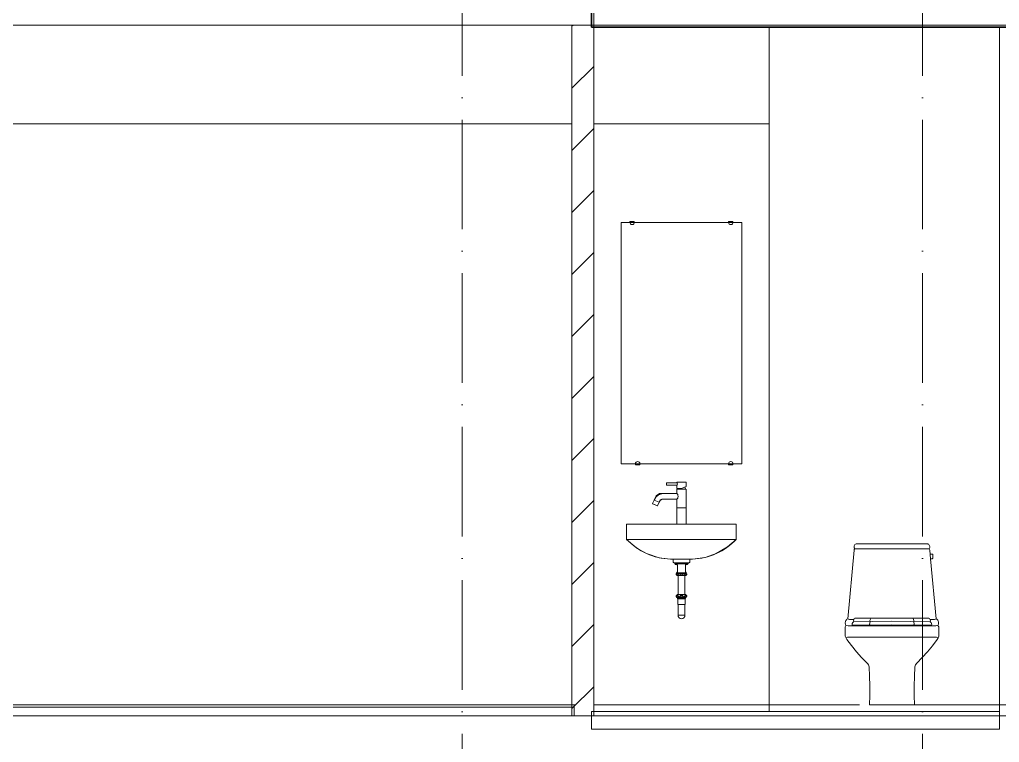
# Model space of a CAD drawing. Header units: millimetres. Extents: x -4940 to 55609, y -15283 to 93540.
# Drawn here: x 4331 to 8800, y 18429 to 21725 of the extents above; entities that cross this region are included whole.
import ezdxf

# ---------------------------------------------------------------- set-up
doc = ezdxf.new("R2010")
doc.units = ezdxf.units.MM
doc.linetypes.add('Grid Line', pattern=[14, 10, -2, 0, -2])
for name, color, linetype, lineweight in [('A-FLOR-MCUT', 3, 'Continuous', 9), ('HATCH-TUONG', 152, 'Continuous', 9), ('NET CAT', 3, 'Continuous', 5), ('NET CATConcrete', 3, 'Continuous', 5), ('NET-CAT', 3, 'Continuous', 9), ('NET-THAY', 2, 'Continuous', 15), ('THIET-BI', 44, 'Continuous', 5), ('TRUC', 225, 'Continuous', 5)]:
    doc.layers.add(name, color=color, linetype=linetype, lineweight=lineweight)
pattern_1 = [(0, (21278.48, 39800), (1625.6, 406.4), [67.056, -1152.144, 67.056, -1152.144, -6502.4]), (0, (21278.48, 39800), (1625.6, 406.4), [-2438.4, 67.056, -2371.344, 67.056, -1152.144, -2844.8]), (0, (21278.48, 39800), (1625.6, 406.4), [-6096, 67.056, -745.744, 67.056, -1964.944]), (120, (21888.08, 40003.2), (-1164.753, 1204.611), [67.056, -1152.144, 67.056, -7654.544]), (120, (21888.08, 40003.2), (-1164.753, 1204.611), [-1286.256, -1152.144, 67.056, -2371.344, -4064]), (120, (21888.08, 40003.2), (-1164.753, 1204.611), [-4876.8, 67.056, -1152.144, 67.056, -2777.744]), (120, (21888.08, 40003.2), (-1164.753, 1204.611), [-6163.056, -745.744, 67.056, -1964.944]), (240, (22091.28, 40816), (-460.8473, -1611.011), [67.056, -1152.144, 67.056, -7654.544]), (240, (22091.28, 40816), (-460.8473, -1611.011), [-1286.256, -1152.144, 67.056, -2371.344, -4064]), (240, (22091.28, 40816), (-460.8473, -1611.011), [-4876.8, 67.056, -1152.144, 67.056, -2777.744]), (240, (22091.28, 40816), (-460.8473, -1611.011), [-6163.056, -745.744, 67.056, -1964.944])]

# ---------------------------------------------------------------- blocks, each defined once
blk = doc.blocks.new('X-XI - X-XI-933589-MẶT CẮT A-A')
at = {"layer": 'THIET-BI', "color": 10}
for p, q in [((8108.2, 18992.8), (8137.4, 19305.1)), ((8108.2, 18992.8), (8137.4, 19305.1)), ((8137.4, 19321.3), (8138, 19324.9)), ((8137.4, 19321.3), (8138, 19324.9)), ((8137.6, 19317.1), (8137.4, 19321.3)), ((8137.6, 19317.1), (8137.4, 19321.3)), ((8137.4, 19305.1), (8137.7, 19306.8)), ((8137.4, 19305.1), (8137.7, 19306.8)), ((8138.4, 19314.3), (8137.6, 19317.1)), ((8138.4, 19314.3), (8137.6, 19317.1)), ((8137.7, 19306.8), (8138.2, 19308.5)), ((8137.7, 19306.8), (8138.2, 19308.5)), ((8138, 19324.9), (8139.3, 19327.9)), ((8138, 19324.9), (8139.3, 19327.9)), ((8138.2, 19308.5), (8138.9, 19310)), ((8138.2, 19308.5), (8138.9, 19310)), ((8139.9, 19311.5), (8138.4, 19314.3)), ((8139.9, 19311.5), (8138.4, 19314.3)), ((8138.9, 19310), (8139.9, 19311.5)), ((8138.9, 19310), (8139.9, 19311.5)), ((8139.3, 19327.9), (8141.3, 19330.8)), ((8139.3, 19327.9), (8141.3, 19330.8)), ((8309.9, 19311.5), (8139.9, 19311.5)), ((8141.3, 19330.8), (8143.8, 19333.1)), ((8141.3, 19330.8), (8143.8, 19333.1)), ((8143.8, 19333.1), (8147.1, 19335)), ((8143.8, 19333.1), (8147.1, 19335)), ((8147.1, 19335), (8472.8, 19335)), ((8147.1, 19335), (8472.8, 19335)), ((8480, 19311.5), (8309.9, 19311.5)), ((8472.8, 19335), (8475.5, 19333.5)), ((8472.8, 19335), (8475.5, 19333.5)), ((8475.5, 19333.5), (8478.1, 19331.3)), ((8475.5, 19333.5), (8478.1, 19331.3)), ((8478.1, 19331.3), (8480.3, 19328.4)), ((8478.1, 19331.3), (8480.3, 19328.4)), ((8481.4, 19314.3), (8480, 19311.5)), ((8481.4, 19314.3), (8480, 19311.5)), ((8480, 19311.5), (8481.7, 19308.5)), ((8480, 19311.5), (8481.7, 19308.5)), ((8480.3, 19328.4), (8481.8, 19324.9)), ((8480.3, 19328.4), (8481.8, 19324.9)), ((8482.4, 19318.2), (8481.4, 19314.3)), ((8482.4, 19318.2), (8481.4, 19314.3)), ((8481.7, 19308.5), (8482.5, 19305.1)), ((8481.7, 19308.5), (8482.5, 19305.1)), ((8481.8, 19324.9), (8482.5, 19321.7)), ((8481.8, 19324.9), (8482.5, 19321.7)), ((8482.5, 19321.7), (8482.4, 19318.2)), ((8482.5, 19321.7), (8482.4, 19318.2)), ((8482.5, 19305.1), (8484.1, 19288.2)), ((8482.5, 19305.1), (8486.1, 19266.8)), ((8484.1, 19288.2), (8493, 19288.2)), ((8484.1, 19288.2), (8493, 19288.2)), ((8486.1, 19266.8), (8484.1, 19288.2)), ((8486.1, 19266.8), (8511.7, 18992.8)), ((8493, 19266.8), (8486.1, 19266.8)), ((8493, 19266.8), (8486.1, 19266.8)), ((8486.1, 19266.8), (8511.7, 18992.8)), ((8496.1, 19285.2), (8496.1, 19269.8)), ((8496.1, 19285.2), (8496.1, 19269.8)), ((8104.6, 18990.5), (8108.2, 18992.8)), ((8104.6, 18990.5), (8108.2, 18992.8)), ((8141.2, 18994.9), (8309.9, 18994.9)), ((8209.5, 18985.1), (8214, 18994.6)), ((8309.9, 18994.9), (8478.6, 18994.9)), ((8410.4, 18985.1), (8405.9, 18994.6)), ((8511.7, 18992.8), (8514.4, 18991.2)), ((8511.7, 18992.8), (8514.4, 18991.2)), ((8096, 18913), (8096.4, 18955.9)), ((8096, 18913), (8096.4, 18955.9)), ((8096.4, 18955.9), (8100.2, 18961.8)), ((8096.4, 18955.9), (8100.2, 18961.8)), ((8097, 18975.5), (8097.4, 18979.1)), ((8097, 18975.5), (8097.4, 18979.1)), ((8097.1, 18972.1), (8097, 18975.5)), ((8097.1, 18972.1), (8097, 18975.5)), ((8098, 18968.6), (8097.1, 18972.1)), ((8098, 18968.6), (8097.1, 18972.1)), ((8097.4, 18979.1), (8098.5, 18982.6)), ((8097.4, 18979.1), (8098.5, 18982.6)), ((8100.2, 18961.8), (8098, 18968.6)), ((8100.2, 18961.8), (8098, 18968.6)), ((8098.5, 18982.6), (8100.1, 18985.5)), ((8098.5, 18982.6), (8100.1, 18985.5)), ((8100.1, 18985.5), (8102.1, 18988.2)), ((8100.1, 18985.5), (8102.1, 18988.2)), ((8102.1, 18988.2), (8104.6, 18990.5)), ((8102.1, 18988.2), (8104.6, 18990.5)), ((8109.8, 18961.2), (8309.9, 18961.2)), ((8136.2, 18990.1), (8116.6, 18990.1)), ((8131.4, 18963.3), (8146.3, 18963.5)), ((8136.7, 18979.2), (8309.9, 18981.4)), ((8146.3, 18963.5), (8166.5, 18963.8)), ((8147, 18961.2), (8146.3, 18963.3)), ((8166.2, 18963.8), (8309.9, 18965.3)), ((8166.7, 18963.8), (8166.7, 18961.2)), ((8208.2, 18967), (8210.8, 18980)), ((8211.1, 18964.6), (8208.2, 18967)), ((8210.8, 18980), (8209.5, 18985.1)), ((8309.9, 18981.4), (8483.2, 18979.2)), ((8309.9, 18965.3), (8453.7, 18963.8)), ((8309.9, 18961.2), (8510, 18961.2)), ((8408.8, 18964.6), (8411.7, 18967)), ((8409, 18980), (8410.4, 18985.1)), ((8411.7, 18967), (8409, 18980)), ((8453.1, 18963.8), (8453.1, 18961.2)), ((8473.6, 18963.5), (8453.4, 18963.8)), ((8472.9, 18961.2), (8473.6, 18963.3)), ((8488.5, 18963.3), (8473.6, 18963.5)), ((8483.7, 18990.1), (8503.2, 18990.1)), ((8514.4, 18991.2), (8517.4, 18988.6)), ((8514.4, 18991.2), (8517.4, 18988.6)), ((8517.4, 18988.6), (8519.6, 18985.9)), ((8517.4, 18988.6), (8519.6, 18985.9)), ((8519.6, 18985.9), (8521.3, 18982.6)), ((8519.6, 18985.9), (8521.3, 18982.6)), ((8521.9, 18968.6), (8519.7, 18961.8)), ((8521.9, 18968.6), (8519.7, 18961.8)), ((8519.7, 18961.8), (8523.5, 18955.9)), ((8519.7, 18961.8), (8523.5, 18955.9)), ((8521.3, 18982.6), (8522.6, 18978.2)), ((8521.3, 18982.6), (8522.6, 18978.2)), ((8522.7, 18971.9), (8521.9, 18968.6)), ((8522.7, 18971.9), (8521.9, 18968.6)), ((8522.6, 18978.2), (8522.9, 18975.4)), ((8522.6, 18978.2), (8522.9, 18975.4)), ((8522.9, 18975.4), (8522.7, 18971.9)), ((8522.9, 18975.4), (8522.7, 18971.9)), ((8523.5, 18955.9), (8523.8, 18913)), ((8523.5, 18955.9), (8523.8, 18913)), ((8104.5, 18898.9), (8096, 18913)), ((8104.5, 18898.9), (8096, 18913)), ((8106.6, 18908.4), (8309.9, 18908.4)), ((8309.9, 18908.4), (8513.2, 18908.4)), ((8519.9, 18905.8), (8515.4, 18898.9)), ((8519.9, 18905.8), (8515.4, 18898.9)), ((8523.8, 18913), (8519.9, 18905.8)), ((8523.8, 18913), (8519.9, 18905.8)), ((8125.4, 18870.5), (8104.5, 18898.9)), ((8125.4, 18870.5), (8104.5, 18898.9)), ((8148.2, 18842.5), (8125.4, 18870.5)), ((8148.2, 18842.5), (8125.4, 18870.5)), ((8494.1, 18870), (8471.7, 18842.5)), ((8494.1, 18870), (8471.7, 18842.5)), ((8515.4, 18898.9), (8494.1, 18870)), ((8515.4, 18898.9), (8494.1, 18870)), ((8171.5, 18816.6), (8148.2, 18842.5)), ((8171.5, 18816.6), (8148.2, 18842.5)), ((8197.3, 18790.6), (8171.5, 18816.6)), ((8197.3, 18790.6), (8171.5, 18816.6)), ((8447.6, 18815.8), (8422.6, 18790.6)), ((8447.6, 18815.8), (8422.6, 18790.6)), ((8471.7, 18842.5), (8447.6, 18815.8)), ((8471.7, 18842.5), (8447.6, 18815.8)), ((8200.5, 18786.9), (8197.3, 18790.6)), ((8200.5, 18786.9), (8197.3, 18790.6)), ((8202.8, 18782.9), (8200.5, 18786.9)), ((8202.8, 18782.9), (8200.5, 18786.9)), ((8204.5, 18778.3), (8202.8, 18782.9)), ((8204.5, 18778.3), (8202.8, 18782.9)), ((8205.2, 18773.7), (8204.5, 18778.3)), ((8205.2, 18773.7), (8204.5, 18778.3)), ((8207.5, 18730.6), (8205.2, 18773.7)), ((8207.5, 18730.6), (8205.2, 18773.7)), ((8414.7, 18773.7), (8412.4, 18730.4)), ((8414.7, 18773.7), (8412.4, 18730.4)), ((8417, 18782.9), (8414.7, 18773.7)), ((8417, 18782.9), (8414.7, 18773.7)), ((8422.6, 18790.6), (8417, 18782.9)), ((8422.6, 18790.6), (8417, 18782.9)), ((8208.7, 18686.9), (8207.5, 18730.6)), ((8208.7, 18686.9), (8207.5, 18730.6)), ((8412.4, 18730.4), (8411.2, 18686.9)), ((8412.4, 18730.4), (8411.2, 18686.9)), ((8208.7, 18643.3), (8208.7, 18686.9)), ((8208.7, 18643.3), (8208.7, 18686.9)), ((8411.2, 18686.9), (8411.2, 18643.4)), ((8411.2, 18686.9), (8411.2, 18643.4)), ((8207.5, 18600), (8208.7, 18643.3)), ((8207.5, 18600), (8208.7, 18643.3)), ((8411.2, 18643.4), (8412.3, 18600)), ((8411.2, 18643.4), (8412.3, 18600)), ((8412.3, 18600), (8207.5, 18600)), ((8412.3, 18600), (8207.5, 18600)), ((8412.3, 18600), (8207.5, 18600))]:
    blk.add_line(p, q, dxfattribs=at)
for centre, radius, start, end in [((8493, 19285.2), 3.03, 0, 90), ((8493, 19285.2), 3.03, 0, 90), ((8493, 19269.8), 3.03, 270, 0), ((8493, 19269.8), 3.03, 270, 0), ((8116.6, 19007.7), 17.6, 239.7807, 270), ((8141.2, 18990), 4.93, 90, 165.7034), ((8478.6, 18990), 4.93, 14.2966, 90), ((8503.2, 19007.7), 17.6, 270, 300.2655), ((8109.8, 18987.8), 26.6, 247.7136, 270), ((8145.2, 18966.1), 17, 144.245, 177.8761), ((8131.5, 18966.6), 3.33, 177.8761, 267.5906), ((8139, 18970.6), 9.33, 107.3847, 144.245), ((8137.7, 18982.7), 3.51, 162.3805, 244.9136), ((8007.3, 19024.1), 133.3, 342.3805, 345.7034), ((8612.6, 19024.1), 133.3, 194.2966, 197.6195), ((8482.2, 18982.7), 3.51, 295.0864, 17.6195), ((8480.9, 18970.6), 9.33, 35.755, 72.6153), ((8474.7, 18966.1), 17, 2.1239, 35.755), ((8488.3, 18966.6), 3.33, 272.4094, 2.1239), ((8510, 18987.8), 26.6, 270, 292.2864), ((8106.6, 18895.7), 12.7, 90, 123.2542), ((8513.2, 18895.7), 12.7, 56.8378, 90)]:
    blk.add_arc(centre, radius, start, end, dxfattribs=at)
blk = doc.blocks.new('X-LA3 - X-LA-982388-MẶT CẮT A-A')
at = {"layer": 'THIET-BI', "color": 10}
for p, q in [((7074.9, 19700), (7074.9, 20800)), ((7074.9, 20800), (7624.9, 20800)), ((7074.9, 20800), (7074.9, 19700)), ((7114.9, 20800), (7074.9, 20800)), ((7114.9, 20805), (7114.9, 20800)), ((7134.9, 20805), (7114.9, 20805)), ((7115.6, 20796.5), (7114.9, 20800)), ((7117.6, 20793.2), (7115.6, 20796.5)), ((7120.8, 20790.9), (7117.6, 20793.2)), ((7124.9, 20790), (7120.8, 20790.9)), ((7129.5, 20791.1), (7124.9, 20790)), ((7132.3, 20793.3), (7129.5, 20791.1)), ((7134.3, 20796.6), (7132.3, 20793.3)), ((7134.9, 20800), (7134.3, 20796.6)), ((7134.9, 20800), (7134.9, 20805)), ((7564.9, 20800), (7134.9, 20800)), ((7564.9, 20805), (7564.9, 20800)), ((7584.9, 20805), (7564.9, 20805)), ((7565.7, 20796.1), (7564.9, 20800)), ((7567.9, 20792.9), (7565.7, 20796.1)), ((7570.9, 20790.9), (7567.9, 20792.9)), ((7574.9, 20790), (7570.9, 20790.9)), ((7579.7, 20791.2), (7574.9, 20790)), ((7582.6, 20793.6), (7579.7, 20791.2)), ((7584.4, 20796.9), (7582.6, 20793.6)), ((7584.9, 20800), (7584.4, 20796.9)), ((7584.9, 20800), (7584.9, 20805)), ((7624.9, 20800), (7584.9, 20800)), ((7624.9, 20800), (7624.9, 19700)), ((7624.9, 19700), (7624.9, 20800)), ((7142.6, 19706.8), (7145.8, 19709.1)), ((7145.8, 19709.1), (7149.9, 19710)), ((7149.9, 19710), (7154.5, 19708.9)), ((7154.5, 19708.9), (7157.3, 19706.7)), ((7565.7, 19703.9), (7567.9, 19707.1)), ((7567.9, 19707.1), (7570.9, 19709.1)), ((7570.9, 19709.1), (7574.9, 19710)), ((7574.9, 19710), (7579.7, 19708.8)), ((7579.7, 19708.8), (7582.6, 19706.4)), ((7624.9, 19700), (7074.9, 19700)), ((7074.9, 19700), (7139.9, 19700)), ((7139.9, 19700), (7140.6, 19703.5)), ((7139.9, 19695), (7139.9, 19700)), ((7159.9, 19695), (7139.9, 19695)), ((7140.6, 19703.5), (7142.6, 19706.8)), ((7157.3, 19706.7), (7159.3, 19703.4)), ((7159.3, 19703.4), (7159.9, 19700)), ((7159.9, 19700), (7159.9, 19695)), ((7159.9, 19700), (7564.9, 19700)), ((7564.9, 19700), (7565.7, 19703.9)), ((7564.9, 19695), (7564.9, 19700)), ((7584.9, 19695), (7564.9, 19695)), ((7582.6, 19706.4), (7584.4, 19703.1)), ((7584.4, 19703.1), (7584.9, 19700)), ((7584.9, 19700), (7584.9, 19695)), ((7584.9, 19700), (7624.9, 19700)), ((7281.9, 19612.8), (7280.9, 19611.8)), ((7280.9, 19611.8), (7280.9, 19603.8)), ((7280.9, 19611.8), (7280.9, 19603.8)), ((7280.9, 19603.8), (7281.9, 19602.8)), ((7281.9, 19612.8), (7328.9, 19612.8)), ((7328.9, 19612.8), (7281.9, 19612.8)), ((7328.9, 19602.8), (7281.9, 19602.8)), ((7281.9, 19602.8), (7328.9, 19602.8)), ((7329.9, 19615.3), (7328.9, 19614.3)), ((7328.9, 19612.8), (7328.9, 19614.3)), ((7328.9, 19614.3), (7328.9, 19612.8)), ((7328.9, 19586.3), (7328.9, 19602.8)), ((7328.9, 19602.8), (7328.9, 19586.3)), ((7349.4, 19586.3), (7328.9, 19586.3)), ((7328.9, 19586.3), (7331.9, 19586.3)), ((7328.9, 19583.8), (7328.9, 19563.5)), ((7328.9, 19583.8), (7328.9, 19563.5)), ((7329.4, 19584.3), (7349.9, 19584.3)), ((7331.3, 19584.3), (7329.4, 19584.3)), ((7369.9, 19615.3), (7329.9, 19615.3)), ((7369.9, 19615.3), (7329.9, 19615.3)), ((7331.9, 19586.3), (7331.8, 19584.8)), ((7331.9, 19586.3), (7331.8, 19584.8)), ((7370.9, 19596.3), (7349.4, 19586.3)), ((7349.9, 19584.3), (7370.4, 19584.3)), ((7365.3, 19593.7), (7370.9, 19596.3)), ((7368, 19584.8), (7365.3, 19593.7)), ((7370.4, 19584.3), (7368.5, 19584.3)), ((7370.9, 19614.3), (7369.9, 19615.3)), ((7370.9, 19614.3), (7370.9, 19596.3)), ((7370.9, 19596.3), (7370.9, 19614.3)), ((7370.9, 19583.8), (7370.9, 19425)), ((7370.9, 19425), (7370.9, 19583.8)), ((7225.9, 19534.4), (7218.5, 19518.6)), ((7225.9, 19534.4), (7218.5, 19518.6)), ((7235, 19553.9), (7225.9, 19534.4)), ((7228, 19539), (7225.9, 19534.4)), ((7225.9, 19534.4), (7248.5, 19523.9)), ((7227.2, 19533.8), (7225.9, 19534.4)), ((7250, 19563.5), (7235, 19553.9)), ((7248.5, 19523.9), (7253.5, 19534.6)), ((7250.6, 19528.4), (7248.5, 19523.9)), ((7266.5, 19563.5), (7250, 19563.5)), ((7253.5, 19534.6), (7259.7, 19538.5)), ((7259.7, 19538.5), (7266.5, 19538.5)), ((7328.9, 19563.5), (7266.5, 19563.5)), ((7328.9, 19563.5), (7266.5, 19563.5)), ((7266.5, 19538.5), (7328.9, 19538.5)), ((7266.5, 19538.5), (7328.9, 19538.5)), ((7328.9, 19538.5), (7328.9, 19425)), ((7328.9, 19538.5), (7328.9, 19425)), ((7218.5, 19518.6), (7219, 19517.2)), ((7229.4, 19512.4), (7219, 19517.2)), ((7219, 19517.2), (7239.8, 19507.5)), ((7239.8, 19507.5), (7229.4, 19512.4)), ((7239.8, 19507.5), (7241.1, 19508)), ((7248.5, 19523.9), (7241.1, 19508)), ((7241.1, 19508), (7248.5, 19523.9)), ((7328.9, 19498.6), (7370.9, 19498.6)), ((7099.9, 19425), (7599.9, 19425)), ((7099.9, 19355), (7099.9, 19425)), ((7099.9, 19425), (7099.9, 19355)), ((7328.9, 19425), (7099.9, 19425)), ((7599.9, 19425), (7370.9, 19425)), ((7599.9, 19425), (7599.9, 19355)), ((7599.9, 19355), (7599.9, 19425)), ((7599.9, 19355), (7099.9, 19355)), ((7099.9, 19355), (7146.7, 19315.3)), ((7560.4, 19320.4), (7599.9, 19355)), ((7146.7, 19315.3), (7191.1, 19290.3)), ((7508.9, 19290.4), (7560.4, 19320.4)), ((7191.1, 19290.3), (7248.6, 19271.3)), ((7248.6, 19271.3), (7299.9, 19264.7)), ((7399.9, 19264.7), (7299.9, 19264.7)), ((7299.9, 19264.7), (7311.3, 19264.7)), ((7311.3, 19264.7), (7312, 19253.3)), ((7311.3, 19264.7), (7312, 19253.3)), ((7388.6, 19264.7), (7387.8, 19253.3)), ((7387.8, 19253.3), (7388.6, 19264.7)), ((7388.6, 19264.7), (7399.9, 19264.7)), ((7399.9, 19264.7), (7457.7, 19272.8)), ((7457.7, 19272.8), (7508.9, 19290.4)), ((7312, 19253.3), (7312.3, 19250.1)), ((7312.3, 19250.1), (7314.9, 19247.7)), ((7314.9, 19247.7), (7318, 19247.7)), ((7381.8, 19247.7), (7318, 19247.7)), ((7318, 19247.7), (7325.4, 19247.7)), ((7319.9, 19245.7), (7325.4, 19247.7)), ((7325.4, 19247.7), (7319.9, 19245.7)), ((7319.9, 19245.7), (7379.9, 19245.7)), ((7319.9, 19242.7), (7319.9, 19245.7)), ((7319.9, 19245.7), (7319.9, 19242.7)), ((7379.9, 19242.7), (7319.9, 19242.7)), ((7319.9, 19242.7), (7321.9, 19242.7)), ((7321.9, 19242.7), (7321.9, 19241.7)), ((7377.9, 19242.7), (7321.9, 19242.7)), ((7321.9, 19242.7), (7321.9, 19241.7)), ((7321.9, 19241.7), (7322.9, 19240.7)), ((7322.9, 19240.7), (7327.2, 19240.7)), ((7322.9, 19240.7), (7327.2, 19240.7)), ((7325.4, 19247.7), (7374.4, 19247.7)), ((7327.2, 19240.7), (7329.4, 19240.7)), ((7329.4, 19240.7), (7331.2, 19238.9)), ((7331.2, 19238.9), (7331.2, 19236.7)), ((7331.2, 19232.7), (7331.2, 19236.7)), ((7331.2, 19236.7), (7331.2, 19206.4)), ((7331.2, 19206.4), (7331.2, 19232.7)), ((7368.7, 19238.9), (7370.5, 19240.7)), ((7368.7, 19236.7), (7368.7, 19238.9)), ((7368.7, 19236.7), (7368.7, 19206.4)), ((7368.7, 19206.4), (7368.7, 19236.7)), ((7370.5, 19240.7), (7372.7, 19240.7)), ((7376.9, 19240.7), (7372.7, 19240.7)), ((7372.7, 19240.7), (7376.9, 19240.7)), ((7374.4, 19247.7), (7379.9, 19245.7)), ((7374.4, 19247.7), (7381.8, 19247.7)), ((7379.9, 19245.7), (7374.4, 19247.7)), ((7377.9, 19241.7), (7377.9, 19242.7)), ((7377.9, 19242.7), (7379.9, 19242.7)), ((7377.9, 19241.7), (7377.9, 19242.7)), ((7379.9, 19245.7), (7379.9, 19242.7)), ((7379.9, 19242.7), (7379.9, 19245.7)), ((7381.8, 19247.7), (7385, 19247.7)), ((7385, 19247.7), (7387.6, 19250.1)), ((7387.6, 19250.1), (7387.8, 19253.3)), ((7326.2, 19197.8), (7326, 19195.2)), ((7326, 19195.2), (7327.3, 19193.2)), ((7327.8, 19199.5), (7326.2, 19197.8)), ((7327.3, 19193.2), (7328.5, 19191.8)), ((7327.8, 19202.7), (7349.9, 19202.7)), ((7327.8, 19199.5), (7327.8, 19202.7)), ((7327.8, 19202.7), (7327.8, 19199.5)), ((7328.9, 19202.7), (7327.8, 19202.7)), ((7372, 19199.5), (7327.8, 19199.5)), ((7328.5, 19191.8), (7329.8, 19190.6)), ((7328.9, 19204.2), (7331.2, 19206.4)), ((7331.2, 19206.4), (7328.9, 19204.2)), ((7328.9, 19202.7), (7328.9, 19204.2)), ((7328.9, 19204.2), (7328.9, 19202.7)), ((7329.8, 19190.6), (7331.4, 19189.7)), ((7331.4, 19189.7), (7349.9, 19189.7)), ((7331.4, 19189.7), (7334.1, 19189.7)), ((7334.1, 19103.2), (7334.1, 19189.7)), ((7334.1, 19189.7), (7334.1, 19103.2)), ((7349.9, 19202.7), (7372, 19202.7)), ((7349.9, 19189.7), (7368.4, 19189.7)), ((7365.8, 19103.2), (7365.8, 19189.7)), ((7365.8, 19189.7), (7368.4, 19189.7)), ((7365.8, 19103.2), (7365.8, 19189.7)), ((7368.4, 19189.7), (7370, 19190.6)), ((7368.7, 19206.4), (7370.9, 19204.2)), ((7370.9, 19204.2), (7368.7, 19206.4)), ((7370, 19190.6), (7371.4, 19191.8)), ((7370.9, 19204.2), (7370.9, 19202.7)), ((7370.9, 19202.7), (7370.9, 19204.2)), ((7372, 19202.7), (7370.9, 19202.7)), ((7371.4, 19191.8), (7372.6, 19193.2)), ((7372, 19202.7), (7372, 19199.5)), ((7372, 19199.5), (7372, 19202.7)), ((7373.7, 19197.8), (7372, 19199.5)), ((7372.6, 19193.2), (7373.9, 19195.2)), ((7373.9, 19195.2), (7373.7, 19197.8)), ((7327.3, 19099.7), (7326, 19097.7)), ((7326, 19097.7), (7326.2, 19095.1)), ((7326.2, 19095.1), (7327.8, 19093.4)), ((7328.5, 19101.1), (7327.3, 19099.7)), ((7327.8, 19093.4), (7372, 19093.4)), ((7327.8, 19090.2), (7327.8, 19093.4)), ((7327.8, 19093.4), (7327.8, 19090.2)), ((7349.9, 19090.2), (7327.8, 19090.2)), ((7327.8, 19090.2), (7332, 19090.2)), ((7329.9, 19102.3), (7328.5, 19101.1)), ((7331.4, 19103.2), (7329.9, 19102.3)), ((7331.4, 19103.2), (7349.9, 19103.2)), ((7334.1, 19103.2), (7331.4, 19103.2)), ((7332, 19090.2), (7332, 19086.8)), ((7332, 19090.2), (7332, 19086.8)), ((7332, 19086.8), (7367.9, 19086.8)), ((7332, 19086.8), (7332.5, 19086)), ((7332, 19086.8), (7333.3, 19084.3)), ((7333.3, 19084.3), (7332.5, 19086)), ((7333.3, 19084.3), (7333.3, 19058.8)), ((7366.6, 19084.3), (7333.3, 19084.3)), ((7333.3, 19084.3), (7333.3, 19058.8)), ((7349.9, 19103.2), (7368.4, 19103.2)), ((7372, 19090.2), (7349.9, 19090.2)), ((7368.4, 19103.2), (7365.8, 19103.2)), ((7367.4, 19086), (7366.6, 19084.3)), ((7366.6, 19058.8), (7366.6, 19084.3)), ((7366.6, 19058.8), (7366.6, 19084.3)), ((7367.4, 19086), (7367.9, 19086.8)), ((7367.4, 19086), (7367.9, 19086.8)), ((7367.9, 19090.2), (7372, 19090.2)), ((7367.9, 19086.8), (7367.9, 19090.2)), ((7367.9, 19090.2), (7372, 19090.2)), ((7367.9, 19086.8), (7367.9, 19090.2)), ((7370, 19102.3), (7368.4, 19103.2)), ((7371.4, 19101.1), (7370, 19102.3)), ((7372.6, 19099.7), (7371.4, 19101.1)), ((7372, 19093.4), (7373.7, 19095.1)), ((7372, 19093.4), (7372, 19090.2)), ((7372, 19090.2), (7372, 19093.4)), ((7373.9, 19097.7), (7372.6, 19099.7)), ((7373.7, 19095.1), (7373.9, 19097.7)), ((7333.3, 19058.8), (7334.1, 19057.1)), ((7334.1, 19057.1), (7333.6, 19058.1)), ((7365.8, 19058.5), (7334.1, 19058.5)), ((7334.1, 19057.1), (7334.1, 19008.8)), ((7334.1, 19057.1), (7334.1, 19008.8)), ((7335.1, 19057.8), (7350, 19057.8)), ((7350, 19057.8), (7364.8, 19057.8)), ((7365.8, 19057.1), (7366.6, 19058.8)), ((7366.3, 19058.1), (7365.8, 19057.1)), ((7365.8, 19057.1), (7365.8, 19008.8)), ((7365.8, 19008.8), (7365.8, 19057.1)), ((7334.1, 19008.8), (7365.8, 19008.8)), ((6949.9, 18600), (7749.9, 18600)), ((7749.9, 18600), (6949.9, 18600)), ((7124.9, 18600), (7124.9, 18600)), ((7164.9, 18600), (7530.9, 18600)), ((7530.9, 18600), (7164.9, 18600))]:
    blk.add_line(p, q, dxfattribs=at)
for centre, radius, start, end in [((7311.2, 19556.4), 291.9, 223.6204, 267.7809), ((7388.6, 19556.4), 291.9, 272.2191, 316.3796), ((7350, 19008.8), 15.9, 180, 0)]:
    blk.add_arc(centre, radius, start, end, dxfattribs=at)
for centre, major_axis, ratio in [((7331.2, 19196.4), (4.41, 0), 0.713058), ((7368.7, 19196.4), (4.41, 0), 0.713058), ((7331.2, 19096.5), (4.41, 0), 0.713058), ((7349.9, 19096.5), (7.99, 0), 0.393273), ((7368.7, 19096.5), (4.41, 0), 0.713058)]:
    blk.add_ellipse(centre, major_axis=major_axis, ratio=ratio, dxfattribs=at)
for points in [[(7281.9, 19612.8), (7281.4, 19612.8), (7280.9, 19612.3), (7280.9, 19611.8)], [(7280.9, 19603.8), (7280.9, 19603.2), (7281.4, 19602.8), (7281.9, 19602.8)], [(7329.9, 19615.3), (7329.4, 19615.3), (7328.9, 19614.8), (7328.9, 19614.3)], [(7368, 19584.8), (7367.9, 19587.9), (7367, 19591), (7365.3, 19593.7)], [(7370.9, 19614.3), (7370.9, 19614.8), (7370.5, 19615.3), (7369.9, 19615.3)], [(7266.5, 19563.5), (7250, 19563.5), (7235, 19553.9), (7228, 19539)], [(7266.5, 19538.5), (7259.7, 19538.5), (7253.5, 19534.6), (7250.6, 19528.4)], [(7334.4, 19551), (7334.4, 19557.9), (7331.9, 19563.5), (7328.9, 19563.5)], [(7328.9, 19538.5), (7331.9, 19538.5), (7334.4, 19544.1), (7334.4, 19551)], [(7218.5, 19518.6), (7218.2, 19518.1), (7218.4, 19517.5), (7219, 19517.2)], [(7239.8, 19507.5), (7240.3, 19507.3), (7240.9, 19507.5), (7241.1, 19508)], [(7312, 19253.3), (7312.3, 19250.1), (7314.9, 19247.7), (7318, 19247.7)], [(7321.9, 19241.7), (7321.9, 19241.1), (7322.4, 19240.7), (7322.9, 19240.7)], [(7331.2, 19236.7), (7331.2, 19238.9), (7329.4, 19240.7), (7327.2, 19240.7)], [(7372.7, 19240.7), (7370.5, 19240.7), (7368.7, 19238.9), (7368.7, 19236.7)], [(7376.9, 19240.7), (7377.5, 19240.7), (7377.9, 19241.1), (7377.9, 19241.7)], [(7381.8, 19247.7), (7385, 19247.7), (7387.6, 19250.1), (7387.8, 19253.3)], [(7381.8, 19247.7), (7385, 19247.7), (7387.6, 19250.1), (7387.8, 19253.3)], [(7327.8, 19199.5), (7326.2, 19197.8), (7326, 19195.2), (7327.3, 19193.2)], [(7327.3, 19193.2), (7328.5, 19191.8), (7329.8, 19190.6), (7331.4, 19189.7)], [(7368.4, 19189.7), (7370, 19190.6), (7371.4, 19191.8), (7372.6, 19193.2)], [(7372.6, 19193.2), (7373.9, 19195.2), (7373.7, 19197.8), (7372, 19199.5)], [(7327.3, 19099.7), (7326, 19097.7), (7326.2, 19095.1), (7327.8, 19093.4)], [(7331.4, 19103.2), (7329.9, 19102.3), (7328.5, 19101.1), (7327.3, 19099.7)], [(7372.6, 19099.7), (7371.4, 19101.1), (7370, 19102.3), (7368.4, 19103.2)], [(7372, 19093.4), (7373.7, 19095.1), (7373.9, 19097.7), (7372.6, 19099.7)]]:
    blk.add_open_spline(points, degree=3, dxfattribs=at)
for points in [[(7328.9, 19602.8), (7330.4, 19602.8), (7331.6, 19605), (7331.6, 19607.8), (7331.6, 19610.6), (7330.4, 19612.8), (7328.9, 19612.8)], [(7349.9, 19199.5), (7345.5, 19199.5), (7341.9, 19198.1), (7341.9, 19196.4), (7341.9, 19194.6), (7345.5, 19193.2), (7349.9, 19193.2)], [(7349.9, 19199.5), (7354.3, 19199.5), (7357.9, 19198.1), (7357.9, 19196.4), (7357.9, 19194.6), (7354.3, 19193.2), (7349.9, 19193.2)]]:
    blk.add_open_spline(points, degree=3, knots=[0, 0, 0, 0, 1, 1, 1, 2, 2, 2, 2], dxfattribs=at)
blk = doc.blocks.new('ALC1807-ASCENT PLAZA-TANG DIEN HINH_rvt-1-MẶT CẮT A-A')
at = {"layer": 'HATCH-TUONG', "lineweight": 5}
h = blk.add_hatch(dxfattribs=at)
h.set_pattern_fill('FP_10', color=10, style=0, pattern_type=2)
h.set_pattern_definition([(45, (21278.48, 39800), (-141.4214, 141.4214), [])])
h.paths.add_polyline_path([(6949.9, 18550), (6949.9, 21700), (6849.9, 21700), (6849.9, 18550)], flags=0)
at = {"layer": 'NET CAT'}
h = blk.add_hatch(dxfattribs=at)
h.set_pattern_fill('FP_9', color=10, style=0, pattern_type=2)
h.set_pattern_definition(pattern_1)
h.paths.add_polyline_path([(1554.7, 18590), (6859.9, 18590), (6859.9, 18600), (1289.9, 18600), (1289.9, 18590)], flags=0)
h = blk.add_hatch(dxfattribs=at)
h.set_pattern_fill('FP_9', color=10, style=0, pattern_type=2)
h.set_pattern_definition(pattern_1)
h.paths.add_polyline_path([(1554.7, 18550), (6859.9, 18550), (6859.9, 18590), (1289.9, 18590), (1289.9, 18550)], flags=0)
at = {"layer": 'A-FLOR-MCUT', "color": 7}
blk.add_line((6859.9, 18590), (1289.9, 18590), dxfattribs=at)
at = {"layer": 'NET-CAT', "color": 7}
for p, q in [((6949.9, 21700), (6849.9, 21700)), ((6849.9, 21700), (6849.9, 18550)), ((6949.9, 18550), (6949.9, 21700)), ((6849.9, 18550), (6949.9, 18550))]:
    blk.add_line(p, q, dxfattribs=at)
at = {"layer": 'NET-CAT', "color": 250, "lineweight": 15}
for p, q in [((6859.9, 18600), (1289.9, 18600)), ((6859.9, 18550), (6859.9, 18600)), ((1289.9, 18550), (6859.9, 18550)), ((8799.9, 18570), (6939.9, 18570)), ((6939.9, 18570), (6939.9, 18490)), ((8799.9, 18490), (8799.9, 18570)), ((6939.9, 18490), (8799.9, 18490))]:
    blk.add_line(p, q, dxfattribs=at)
at = {"layer": 'NET-THAY', "color": 250}
for p, q in [((7749.9, 21690), (7749.9, 18570)), ((8799.9, 18570), (8799.9, 21690)), ((6849.9, 21250), (1799.9, 21250)), ((7749.9, 21250), (6949.9, 21250))]:
    blk.add_line(p, q, dxfattribs=at)
at = {"color": 10, "lineweight": 5}
for name in ['X-LA3 - X-LA-982388-MẶT CẮT A-A', 'X-XI - X-XI-933589-MẶT CẮT A-A']:
    blk.add_blockref(name, (0, 0), dxfattribs=at)
blk = doc.blocks.new('ALC1807-ASCENT PLAZA-TANG DIEN HINH-TANG 5_rvt-1-MẶT CẮT A-A')
at = {"layer": 'NET-CAT', "color": 50, "lineweight": 35}
for p, q in [((6939.9, 21770), (6939.9, 21690)), ((6939.9, 21690), (8849.9, 21690))]:
    blk.add_line(p, q, dxfattribs=at)

msp = doc.modelspace()

# ---------------------------------------------------------------- linework, layer by layer
at = {"layer": 'NET CATConcrete'}
for p, q in [((1799.9, 21250), (6849.9, 21250)), ((6949.9, 21250), (7749.9, 21250))]:
    msp.add_line(p, q, dxfattribs=at)
at = {"layer": 'NET-CAT', "lineweight": 15}
for p, q in [((6949.9, 21850), (6949.9, 21700)), ((299.9, 21700), (11299.9, 21700)), ((42599.9, 18550), (-0.1, 18550))]:
    msp.add_line(p, q, dxfattribs=at)
at = {"layer": 'TRUC', "linetype": 'Grid Line', "ltscale": 50}
for p, q in [((6349.9, -12136), (6349.9, 93540.4)), ((8449.9, -12136), (8449.9, 93540.4)), ((-4939.7, 18600), (51521, 18600))]:
    msp.add_line(p, q, dxfattribs=at)

# ---------------------------------------------------------------- block references
at = {"lineweight": 5}
for name in ['ALC1807-ASCENT PLAZA-TANG DIEN HINH-TANG 5_rvt-1-MẶT CẮT A-A', 'ALC1807-ASCENT PLAZA-TANG DIEN HINH_rvt-1-MẶT CẮT A-A']:
    msp.add_blockref(name, (0, 0), dxfattribs=at)

doc.saveas('drawing.dxf')
